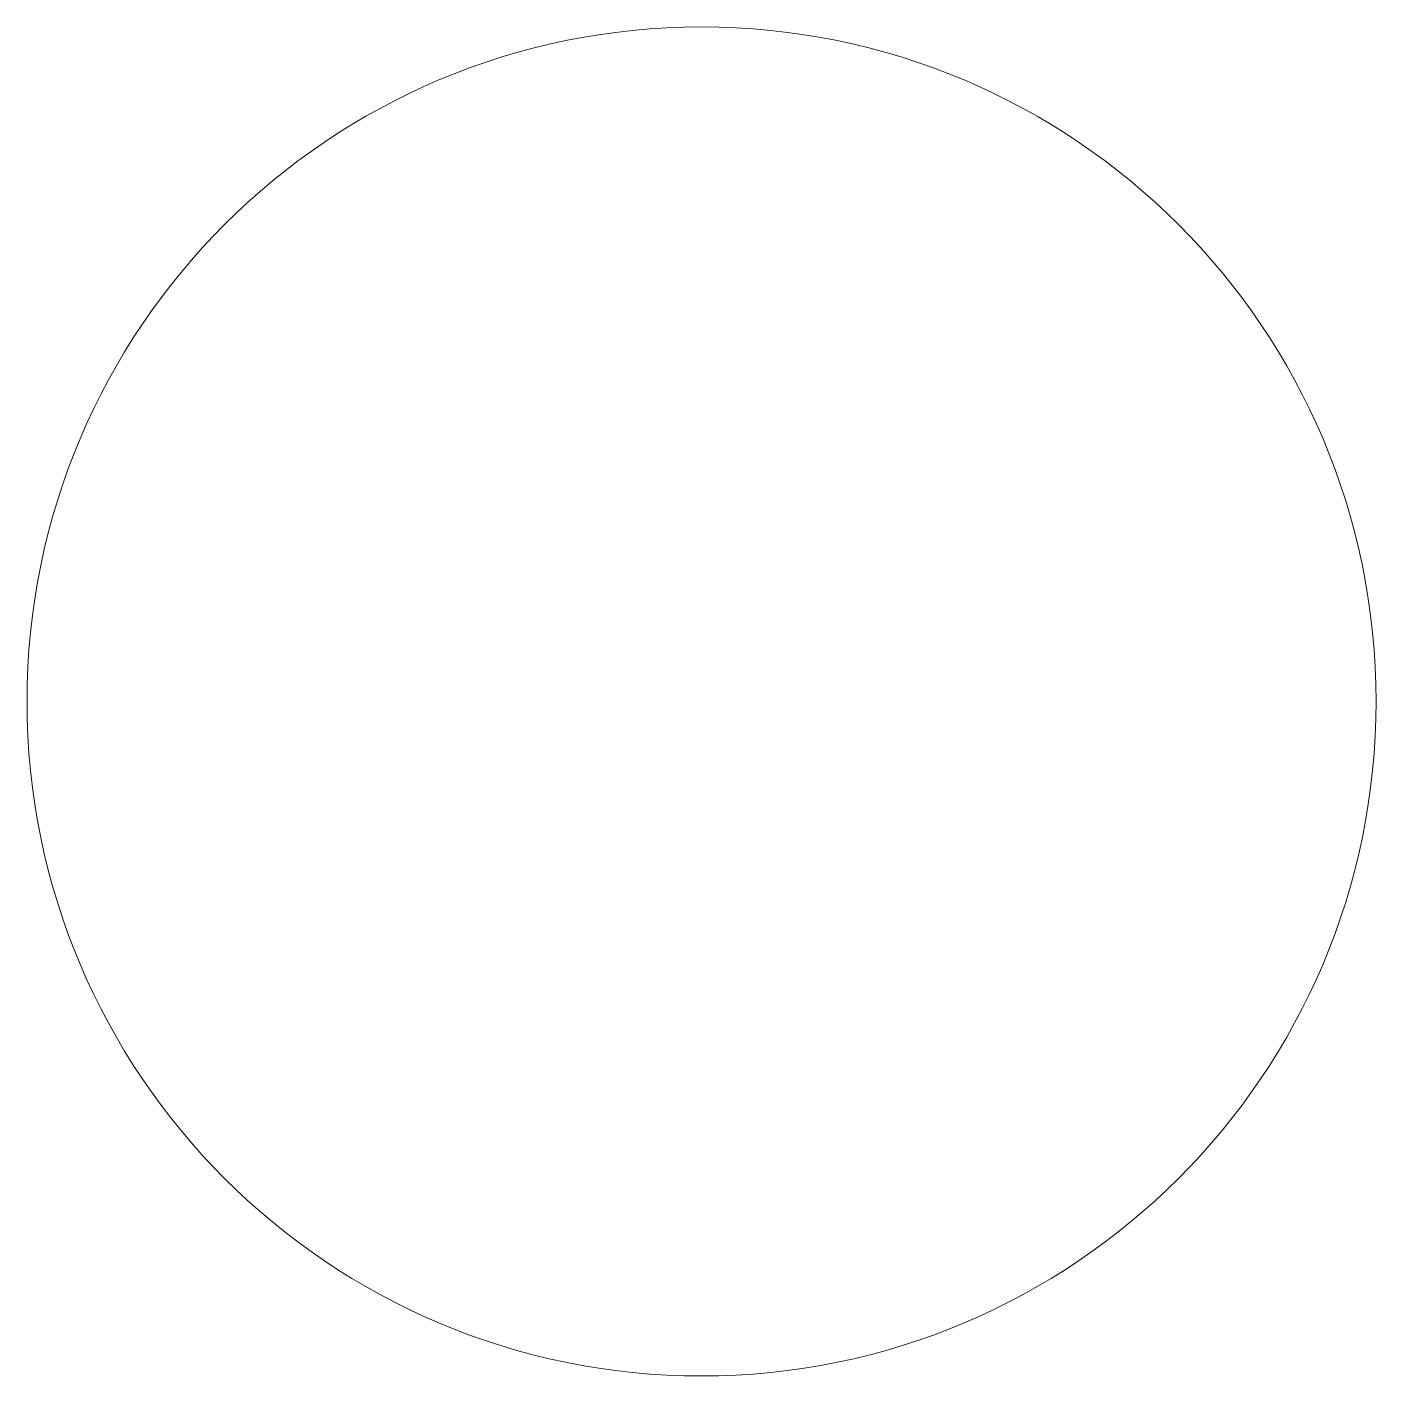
# Model space of a CAD drawing. Header units: inches. Extents: x 0.9 to 20.9, y 0.9 to 20.9.
import ezdxf

# ---------------------------------------------------------------- set-up
doc = ezdxf.new("R2010")
doc.units = ezdxf.units.IN
doc.header["$MEASUREMENT"] = 0
doc.layers.add('cut', color=6, linetype='Continuous', lineweight=0)

msp = doc.modelspace()

# ---------------------------------------------------------------- linework, layer by layer
at = {"layer": 'cut'}
msp.add_circle((10.853, 10.854), 10, dxfattribs=at)

doc.saveas('drawing.dxf')
